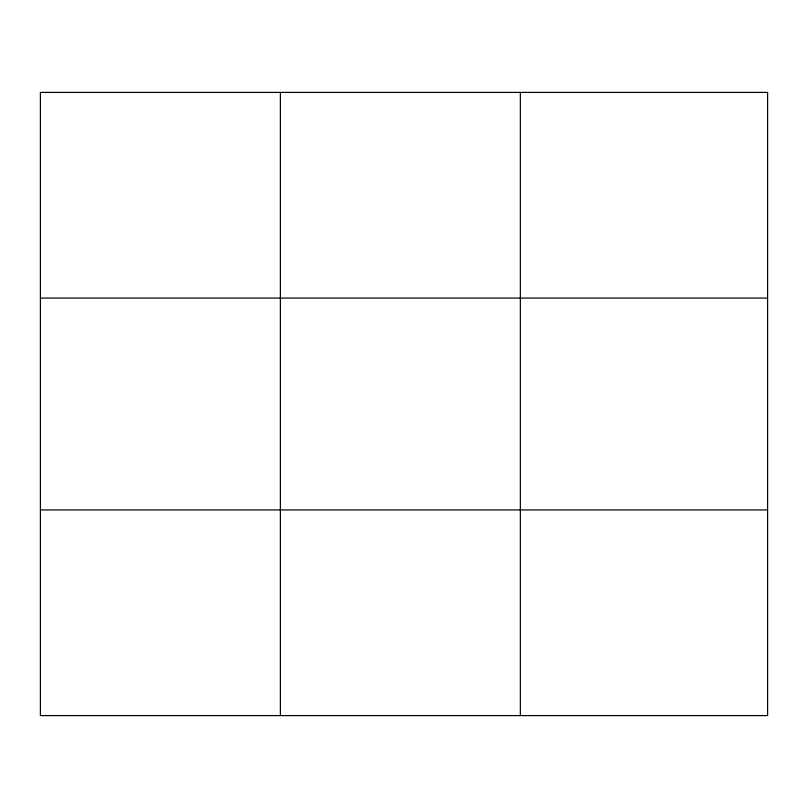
<?xml version="1.0" encoding="UTF-8"?>
<svg xmlns="http://www.w3.org/2000/svg" width="808" height="808" viewBox="0 0 808 808"><rect width="100%" height="100%" fill="white"/><g stroke="black" fill="none" stroke-linecap="round" stroke-linejoin="round"><path stroke-width="1.21" d="M280.376 92.405L280.376 715.595M520.352 92.405L520.352 715.595M40.4 298.061L767.6 298.061M40.4 509.949L767.6 509.949M767.6 92.405L767.6 715.595L40.4 715.595L40.4 92.405L767.6 92.405"/></g></svg>
